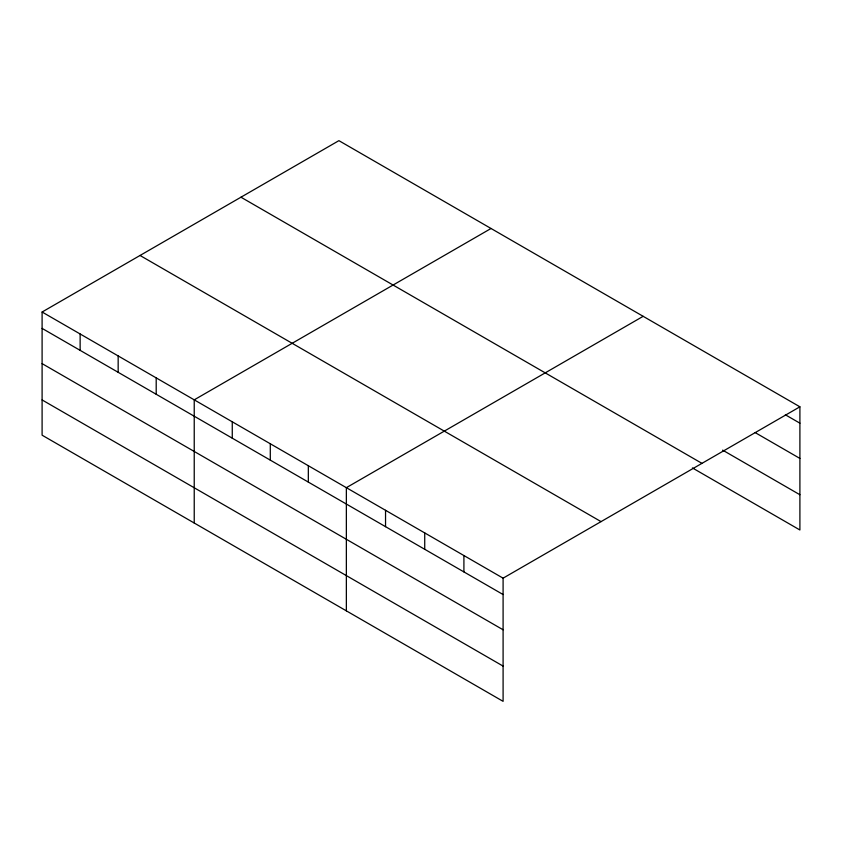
<?xml version="1.0" encoding="UTF-8"?>
<svg xmlns="http://www.w3.org/2000/svg" width="842" height="842" viewBox="0 0 842 842"><rect width="100%" height="100%" fill="white"/><g stroke="black" fill="none" stroke-linecap="round" stroke-linejoin="round"><path stroke-width="1.26" d="M42.1 312.014L503.095 578.17L503.095 701.344L42.1 435.188L42.1 312.014L338.905 140.656L799.9 406.812L799.9 529.986L692.419 467.931M491.033 228.487L194.228 399.845L194.228 523.019M643.162 316.318L346.357 487.676L346.357 610.85M503.095 578.17L799.9 406.812M785.344 414.78L799.9 423.179M755.116 432.567L799.9 458.427M722.647 450.133L799.9 494.738M240.959 197.207L701.954 463.363M140.046 255.473L601.041 521.619M42.1 328.391L503.095 594.536M42.1 363.628L503.095 629.784M42.1 399.939L503.095 666.096M463.91 555.552L463.91 571.918M424.726 532.923L424.726 549.3M385.541 510.305L385.541 526.671M308.33 465.721L308.33 482.087M270.293 443.766L270.293 460.132M232.266 421.81L232.266 438.177M156.202 377.89L156.202 394.256M118.164 355.934L118.164 372.301M80.137 333.979L80.137 350.346"/></g></svg>
